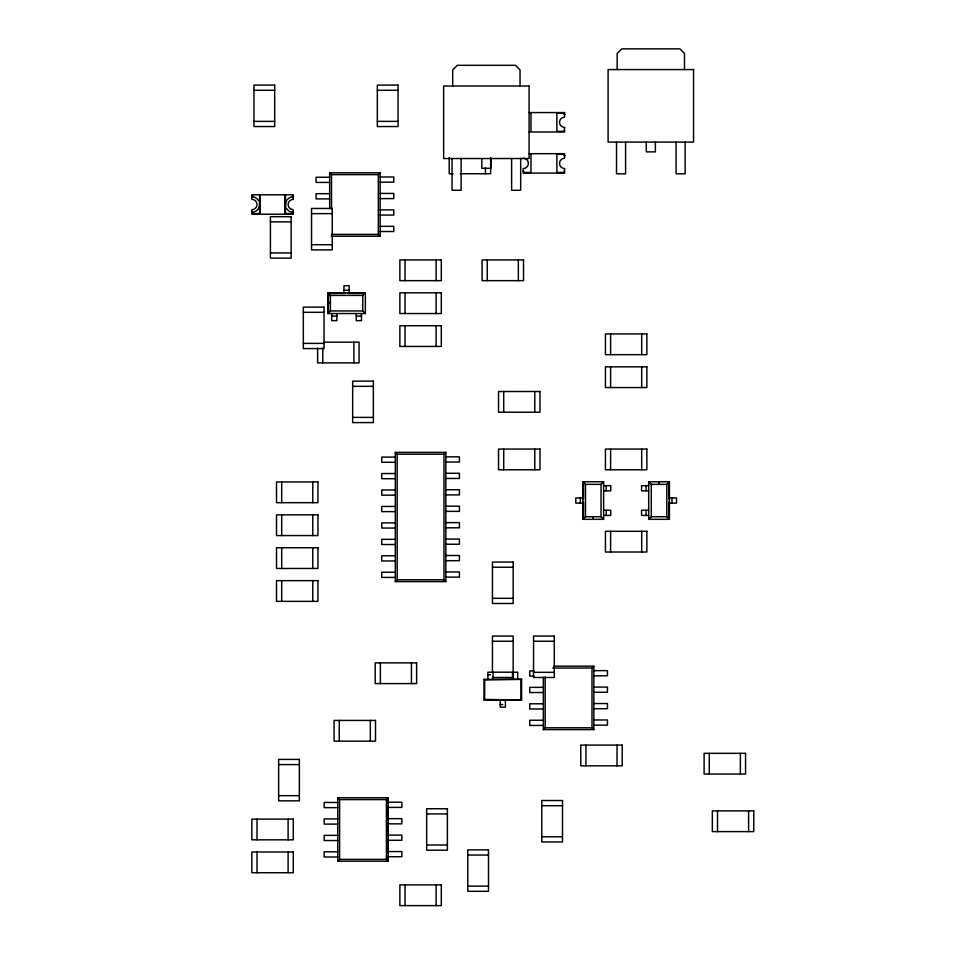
<?xml version="1.0" encoding="UTF-8"?>
<svg xmlns="http://www.w3.org/2000/svg" width="977" height="977" viewBox="0 0 977 977"><rect width="100%" height="100%" fill="white"/><g stroke="black" fill="none" stroke-linecap="round" stroke-linejoin="round"><path stroke-width="1.47" d="M331.154 236.239L380.175 236.239L378.331 234.395L378.331 174.627L380.175 172.782L329.664 172.782L329.664 208.699M327.796 313.544L330.385 310.955L362.76 310.955L365.349 313.544L365.349 292.831L327.796 292.831L327.796 313.544L365.349 313.544M327.796 292.831L330.385 295.42L362.76 295.42L365.349 292.831M445.83 581.608L443.985 579.764L443.985 454.22L445.83 452.375L395.331 452.375L395.331 581.608L445.83 581.608L445.83 452.375M395.331 581.608L397.175 579.764L397.175 454.22L395.331 452.375M603.627 519.324L601.038 516.735L601.038 484.36L603.627 481.771L582.903 481.771L582.903 519.324L603.627 519.324L603.627 481.771M582.903 519.324L585.492 516.735L585.492 484.36L582.903 481.771M669.416 519.324L666.815 516.735L666.815 484.36L669.416 481.771L648.691 481.771L648.691 519.324L669.416 519.324L669.416 481.771M648.691 519.324L651.28 516.735L651.28 484.36L648.691 481.771M484.03 700.033L484.653 699.422L521.584 700.033L521.584 679.32L484.03 679.32L484.03 700.033L521.584 700.033M388.272 861.201L386.416 859.357L386.416 799.589L388.272 797.745L337.761 797.745L337.761 861.201L388.272 861.201L388.272 797.745M337.761 861.201L339.605 859.357L339.605 799.589L337.761 797.745M484.03 679.32L484.653 679.943L521.584 679.32M543.346 677.232L543.346 729.624L593.845 729.624L592.001 727.78L592.001 668.024L593.845 666.167L553.739 666.167M543.346 729.624L545.19 727.78L545.19 676.988M253.971 90.287L274.696 90.287M377.33 90.287L398.042 90.287M529.131 112.563L564.645 112.563L564.645 114.504M253.971 121.368L274.696 121.368M377.33 121.368L398.042 121.368M529.131 131.993L564.645 131.993L564.645 130.051M529.131 153.682L564.645 153.682L564.645 155.624M523.074 158.213L523.208 158.213A5.178 5.178 0 0 1 528.386 163.391A5.178 5.178 0 0 1 523.208 168.569L523.208 173.1L564.645 173.1L564.645 171.158M523.074 171.158L523.855 171.158L523.855 172.453L530.975 172.453L530.975 154.329M453.084 173.747L449.2 173.747L449.2 157.468M460.301 173.747L490.637 173.747L490.637 157.468M329.664 172.782L331.521 174.627L378.331 174.627M380.175 176.984L393.768 176.984L393.768 182.174L380.175 182.174M329.664 177.252L316.072 177.252L316.072 182.43L329.664 182.43M380.175 193.434L393.768 193.434L393.768 198.612L380.175 198.612M329.664 193.69L316.072 193.69L316.072 198.881L329.664 198.881M251.712 196.743L252.493 196.743L252.493 195.449M293.405 196.743L292.636 196.743L292.636 195.449M259.613 200.627L258.563 200.627A7.767 7.767 0 0 0 251.846 196.743M259.613 202.569L259.613 204.511A7.767 7.767 0 0 1 251.846 212.278M285.504 206.452L285.504 204.511A7.767 7.767 0 0 1 293.283 196.743M285.504 208.394L286.554 208.394A7.767 7.767 0 0 0 293.283 212.278M380.175 209.884L393.768 209.884L393.768 215.062L380.175 215.062M251.712 212.278L252.493 212.278L252.493 213.572L259.613 213.572M293.405 212.278L292.636 212.278L292.636 213.572L285.504 213.572M311.541 213.633L332.253 213.633M270.421 221.864L291.146 221.864M380.175 226.334L393.768 226.334L393.768 231.512L380.175 231.512M331.521 234.395L378.331 234.395M311.541 244.714L332.253 244.714M270.421 252.945L291.146 252.945M343.977 290.242L349.155 290.242M345.052 293.442L328.406 293.442L328.406 312.921M348.081 293.442L364.726 293.442M327.796 303.188L330.385 303.188M303.322 312.31L324.034 312.31M331.679 316.133L336.857 316.133M356.275 316.133L361.466 316.133M324.291 342.17L359.06 342.17L359.06 362.882L317.623 362.882L317.623 348.081M303.322 343.391L324.034 343.391M352.66 386.33L373.373 386.33M352.66 417.399L373.373 417.399M397.175 454.22L443.985 454.22M445.83 456.833L459.422 456.833L459.422 462.023L445.83 462.023M395.331 457.102L381.726 457.102L381.726 462.28L395.331 462.28M445.83 473.283L459.422 473.283L459.422 478.461L445.83 478.461M395.331 473.54L381.726 473.54L381.726 478.718L395.331 478.718M585.492 484.36L601.038 484.36M651.28 484.36L666.815 484.36M603.627 485.654L610.747 485.654L610.747 490.833L603.627 490.833M648.691 485.654L641.571 485.654L641.571 490.833L648.691 490.833M445.83 489.733L459.422 489.733L459.422 494.912L445.83 494.912M395.331 489.99L381.726 489.99L381.726 495.168L395.331 495.168M582.903 497.952L575.783 497.952L575.783 503.131L582.903 503.131M669.416 497.952L676.536 497.952L676.536 503.131L669.416 503.131M445.83 506.171L459.422 506.171L459.422 511.362L445.83 511.362M395.331 506.44L381.726 506.44L381.726 511.618L395.331 511.618M603.627 510.25L610.747 510.25L610.747 515.441L603.627 515.441M648.691 510.25L641.571 510.25L641.571 515.441L648.691 515.441M585.492 516.735L601.038 516.735M651.28 516.735L666.815 516.735M445.83 522.622L459.422 522.622L459.422 527.8L445.83 527.8M395.331 522.878L381.726 522.878L381.726 528.056L395.331 528.056M445.83 539.072L459.422 539.072L459.422 544.25L445.83 544.25M395.331 539.328L381.726 539.328L381.726 544.507L395.331 544.507M445.83 555.51L459.422 555.51L459.422 560.7L445.83 560.7M395.331 555.779L381.726 555.779L381.726 560.957L395.331 560.957M492.445 567.234L513.169 567.234M445.83 571.96L459.422 571.96L459.422 577.138L445.83 577.138M395.331 572.217L381.726 572.217L381.726 577.407L395.331 577.407M397.175 579.764L443.985 579.764M492.445 598.315L513.169 598.315M492.445 641.242L513.169 641.242M533.564 641.242L554.289 641.242M552.738 668.024L592.001 668.024M593.845 670.637L607.45 670.637L607.45 675.815L593.845 675.815M534.04 670.894L529.742 670.894L529.742 676.084L534.04 676.084M533.564 672.323L554.289 672.323M487.914 674.789L490.503 674.789M492.445 677.501L513.169 677.501L513.169 636.064L492.445 636.064L492.445 672.323M593.845 687.087L607.45 687.087L607.45 692.266L593.845 692.266M543.346 687.344L529.742 687.344L529.742 692.522L543.346 692.522M593.845 703.538L607.45 703.538L607.45 708.716L593.845 708.716M543.346 703.794L529.742 703.794L529.742 708.972L543.346 708.972M500.224 704.564L502.813 704.564M593.845 719.976L607.45 719.976L607.45 725.154L593.845 725.154M543.346 720.244L529.742 720.244L529.742 725.423L543.346 725.423M545.19 727.78L592.001 727.78M278.64 764.588L299.365 764.588M278.64 795.669L299.365 795.669M339.605 799.589L386.416 799.589M388.272 802.215L401.865 802.215L401.865 807.393L388.272 807.393M337.761 802.471L324.169 802.471L324.169 807.649L337.761 807.649M541.783 805.707L562.508 805.707M426.668 813.926L447.381 813.926M388.272 818.653L401.865 818.653L401.865 823.843L388.272 823.843M337.761 818.921L324.169 818.921L324.169 824.099L337.761 824.099M388.272 835.103L401.865 835.103L401.865 840.281L388.272 840.281M337.761 835.359L324.169 835.359L324.169 840.55L337.761 840.55M541.783 836.788L562.508 836.788M426.668 845.007L447.381 845.007M388.272 851.553L401.865 851.553L401.865 856.731L388.272 856.731M337.761 851.81L324.169 851.81L324.169 856.988L337.761 856.988M467.775 855.046L488.5 855.046M339.605 859.357L386.416 859.357M467.775 886.127L488.5 886.127M748.602 810.886L748.602 831.61M740.371 753.328L740.371 774.04M717.521 810.886L717.521 831.61M709.302 753.328L709.302 774.04M685.146 142.092L685.146 173.821L676.084 173.821L676.084 142.092M684.498 69.575L684.498 53.454L679.894 48.85L621.763 48.85L617.159 53.454L617.159 69.575M672.005 497.952L672.005 503.131M668.793 482.382L668.793 499.027M668.793 502.056L668.793 518.702M659.048 481.771L659.048 484.36M655.359 142.092L655.359 151.862L646.298 151.862L646.298 142.092M646.102 485.654L646.102 490.833M646.102 510.25L646.102 515.441M641.694 333.939L641.694 354.663M641.694 366.839L641.694 387.551M641.694 449.066L641.694 469.79M641.694 531.305L641.694 552.017M625.573 142.092L625.573 173.821L616.511 173.821L616.511 142.092M617.024 745.097L617.024 765.821M610.613 333.939L610.613 354.663M610.613 366.839L610.613 387.551M610.613 449.066L610.613 469.79M610.613 531.305L610.613 552.017M606.216 485.654L606.216 490.833M606.216 510.25L606.216 515.441M593.845 666.167L593.845 729.624M593.259 516.735L593.259 519.324M585.944 745.097L585.944 765.821M583.525 482.382L583.525 499.027M583.525 502.056L583.525 518.702M580.314 497.952L580.314 503.131M534.798 391.508L534.798 412.221M534.798 449.066L534.798 469.79M530.975 113.21L530.975 131.345M520.973 679.943L520.973 699.422M520.68 158.53L520.68 190.259L511.618 190.259L511.618 158.53M520.033 86.013L520.033 69.892L515.429 65.3L457.297 65.3L452.693 69.892L452.693 86.013M518.347 259.931L518.347 280.655M517.7 679.32L517.7 672.2L487.914 672.2L487.914 679.32M512.522 672.2L512.522 679.32M505.402 700.033L505.402 707.165L500.224 707.165L500.224 700.033M503.717 391.508L503.717 412.221M503.717 449.066L503.717 469.79M493.092 672.2L493.092 679.32M490.894 158.53L490.894 168.3L481.832 168.3L481.832 158.53M487.267 259.931L487.267 280.655M485.459 167.836L485.459 173.747M484.653 679.943L484.653 699.422M461.107 158.53L461.107 190.259L452.046 190.259L452.046 158.53M436.121 259.931L436.121 280.655M436.121 292.831L436.121 313.544M436.121 325.72L436.121 346.444M436.121 884.893L436.121 905.618M411.451 662.87L411.451 683.595M405.04 259.931L405.04 280.655M405.04 292.831L405.04 313.544M405.04 325.72L405.04 346.444M405.04 884.893L405.04 905.618M387.393 798.612L387.393 803.131M387.393 806.147L387.393 819.691M387.393 822.695L387.393 836.239M387.393 839.255L387.393 852.799M387.393 855.815L387.393 860.322M380.371 662.87L380.371 683.595M380.175 172.782L380.175 236.239M370.332 720.428L370.332 741.152M362.76 295.42L362.76 310.955M361.466 313.544L361.466 320.664L356.275 320.664L356.275 313.544M353.882 342.17L353.882 362.882M349.155 292.831L349.155 285.699L343.977 285.699L343.977 292.831M339.251 720.428L339.251 741.152M336.857 313.544L336.857 320.664L331.679 320.664L331.679 313.544M331.521 174.627L331.521 208.993M330.385 295.42L330.385 310.955M322.801 348.081L322.801 362.882M312.774 481.966L312.774 502.679M312.774 514.855L312.774 535.567M312.774 547.743L312.774 568.467M312.774 580.643L312.774 601.356M288.105 819.117L288.105 839.829M288.105 852.005L288.105 872.73M285.504 194.802L285.504 214.219M284.857 194.802L284.857 214.219M281.694 481.966L281.694 502.679M281.694 514.855L281.694 535.567M281.694 547.743L281.694 568.467M281.694 580.643L281.694 601.356M260.261 194.802L260.261 214.219M259.613 194.802L259.613 214.219M257.024 819.117L257.024 839.829M257.024 852.005L257.024 872.73M293.283 199.345L292.099 199.467A5.178 5.178 0 0 0 293.112 209.689L293.283 214.219L251.846 214.219L251.846 209.689A5.178 5.178 0 0 0 257.024 204.511A5.178 5.178 0 0 0 251.846 199.332L251.846 194.802L293.283 194.802L293.283 199.345M693.56 69.575L608.097 69.575L608.097 142.092L693.56 142.092L693.56 69.575M274.696 85.109L253.971 85.109L253.971 126.546L274.696 126.546L274.696 85.109M398.042 85.109L377.33 85.109L377.33 126.546L398.042 126.546L398.042 85.109M529.094 86.013L443.631 86.013L443.631 158.53L529.094 158.53L529.094 86.013M563.998 113.21L556.878 113.21L556.878 131.345L563.998 131.345L564.779 127.437L563.473 127.315A5.178 5.178 0 0 1 564.474 117.093L564.779 114.504L563.998 114.504L563.998 113.21M563.998 154.329L556.878 154.329L556.878 172.453L563.998 172.453L564.779 168.557L563.473 168.435A5.178 5.178 0 0 1 564.474 158.213L564.779 155.624L563.998 155.624L563.998 154.329M332.253 208.455L311.541 208.455L311.541 249.892L332.253 249.892L332.253 208.455M291.146 216.686L270.421 216.686L270.421 258.123L291.146 258.123L291.146 216.686M441.299 259.931L399.862 259.931L399.862 280.655L441.299 280.655L441.299 259.931M523.525 259.931L482.088 259.931L482.088 280.655L523.525 280.655L523.525 259.931M441.299 292.831L399.862 292.831L399.862 313.544L441.299 313.544L441.299 292.831M324.034 307.132L303.322 307.132L303.322 348.581L324.034 348.581L324.034 307.132M441.299 325.72L399.862 325.72L399.862 346.444L441.299 346.444L441.299 325.72M646.872 333.939L605.435 333.939L605.435 354.663L646.872 354.663L646.872 333.939M646.872 366.839L605.435 366.839L605.435 387.551L646.872 387.551L646.872 366.839M373.373 381.14L352.66 381.14L352.66 422.589L373.373 422.589L373.373 381.14M539.976 391.508L498.539 391.508L498.539 412.221L539.976 412.221L539.976 391.508M539.976 449.066L498.539 449.066L498.539 469.79L539.976 469.79L539.976 449.066M646.872 449.066L605.435 449.066L605.435 469.79L646.872 469.79L646.872 449.066M317.952 481.966L276.515 481.966L276.515 502.679L317.952 502.679L317.952 481.966M317.952 514.855L276.515 514.855L276.515 535.567L317.952 535.567L317.952 514.855M646.872 531.305L605.435 531.305L605.435 552.017L646.872 552.017L646.872 531.305M317.952 547.743L276.515 547.743L276.515 568.467L317.952 568.467L317.952 547.743M513.169 562.056L492.445 562.056L492.445 603.493L513.169 603.493L513.169 562.056M317.952 580.643L276.515 580.643L276.515 601.356L317.952 601.356L317.952 580.643M554.289 636.064L533.564 636.064L533.564 677.501L554.289 677.501L554.289 636.064M416.629 662.87L375.192 662.87L375.192 683.595L416.629 683.595L416.629 662.87M375.51 720.428L334.073 720.428L334.073 741.152L375.51 741.152L375.51 720.428M622.202 745.097L580.765 745.097L580.765 765.821L622.202 765.821L622.202 745.097M745.561 753.328L704.112 753.328L704.112 774.04L745.561 774.04L745.561 753.328M299.365 759.41L278.64 759.41L278.64 800.847L299.365 800.847L299.365 759.41M562.508 800.529L541.783 800.529L541.783 841.966L562.508 841.966L562.508 800.529M447.381 808.748L426.668 808.748L426.668 850.185L447.381 850.185L447.381 808.748M753.78 810.886L712.343 810.886L712.343 831.61L753.78 831.61L753.78 810.886M293.283 819.117L251.846 819.117L251.846 839.829L293.283 839.829L293.283 819.117M488.5 849.868L467.775 849.868L467.775 891.305L488.5 891.305L488.5 849.868M293.283 852.005L251.846 852.005L251.846 872.73L293.283 872.73L293.283 852.005M441.299 884.893L399.862 884.893L399.862 905.618L441.299 905.618L441.299 884.893"/></g></svg>
